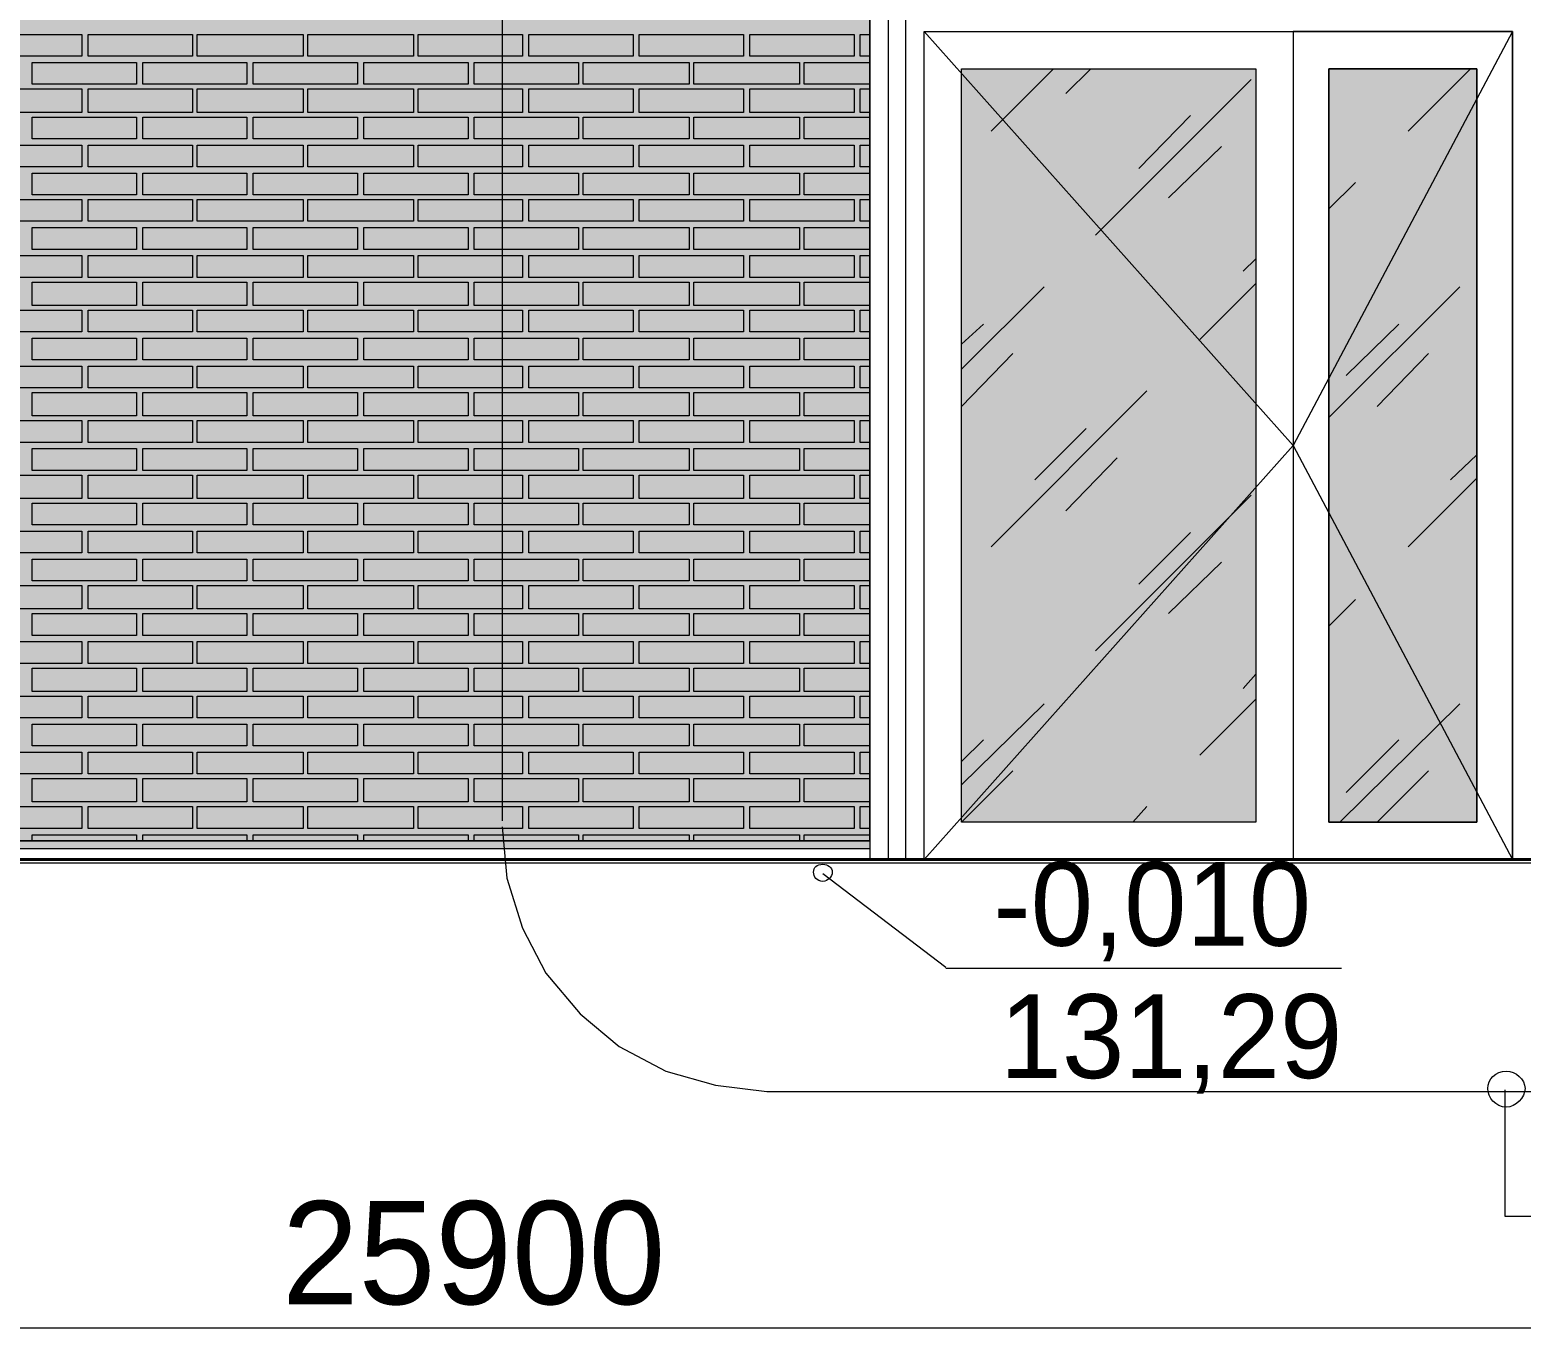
# Model space of a CAD drawing. Header units: millimetres. Extents: x -28928 to 100580, y -22867 to 36490.
# Drawn here: x 67942 to 71995, y -6037 to -2509 of the extents above; entities that cross this region are included whole.
import ezdxf

# ---------------------------------------------------------------- set-up
doc = ezdxf.new("R2010")
doc.units = ezdxf.units.MM
doc.layers.add('PDF _Геометрия', color=7, linetype='Continuous', true_color=0x8f8e8d)
doc.layers.add('PDF _Сплошная заливка', color=7, linetype='Continuous', true_color=0xffffff)
doc.layers.add('PDF _Текст', color=7, linetype='Continuous')

msp = doc.modelspace()

# ---------------------------------------------------------------- hatches: boundary and pattern name
at = {"layer": 'PDF _Сплошная заливка', "true_color": 0xdcd6cf, "transparency": 33554559}
msp.add_hatch(color=254, dxfattribs=at).paths.add_polyline_path([(60798.4, -2005.5), (60798.4, -4713.2), (70224.5, -4713.2), (70224.5, -1464), (74070.3, -1464), (74070.3, -4713.2), (82294.9, -4713.2), (82294.9, 9028.4), (55763.7, 9028.4), (55763.7, -4713.2), (56851.1, -4713.2), (56851.1, -1464), (58251.4, -1464), (58251.4, -4713.2), (59499.5, -4713.2), (59499.5, -2005.5)])

# ---------------------------------------------------------------- linework, layer by layer
at = {"layer": 'PDF _Геометрия', "color": 7, "lineweight": 9}
for points in [[(45263, -4679.3), (45263, -4713.2), (29486.4, -4713.2), (45263, -4713.2), (45263, -1464), (47137.2, -1464), (47137.2, -4713.2), (55763.7, -4713.2), (56851.1, -4713.2), (56851.1, -1464), (58251.4, -1464), (58251.4, -4713.2), (59499.5, -4713.2), (59499.5, -2005.5), (60798.4, -2005.5), (60798.4, -4713.2), (70224.5, -4713.2), (70224.5, -1464), (74070.3, -1464), (74070.3, -4713.2), (82294.9, -4713.2), (82316.1, -4713.2), (82316.1, 9028.4)], [(69226.1, -1256.6), (69226.1, -4658.2)], [(70275.3, -4764), (70275.3, -2441.3), (70275.3, -1540.1), (70275.3, -1464), (70224.5, -1464), (70224.5, -1540.1), (70224.5, -2441.3), (70224.5, -4764), (70275.3, -4764), (70275.3, -2441.3), (70275.3, -1565.5), (70321.8, -1565.5), (70321.8, -2441.3), (70321.8, -4764)], [(70372.6, -2513.2), (71375.3, -3638.6)], [(70372.6, -4764), (70372.6, -2513.2), (71971.8, -2513.2), (71971.8, -4764)], [(71971.8, -2513.2), (71375.3, -3638.6)], [(70554.5, -2784), (70723.7, -2614.7)], [(70757.6, -2682.4), (70825.3, -2614.7)], [(71688.4, -2784), (71857.6, -2614.7)], [(70838, -3067.4), (71261.1, -2644.3)], [(70956.4, -2885.5), (71096.1, -2741.6)], [(71036.8, -2965.9), (71180.7, -2826.3)], [(71472.6, -2995.5), (71544.5, -2923.6)], [(71239.9, -3164.7), (71273.7, -3130.9)], [(71121.4, -3350.9), (71273.7, -3198.6)], [(70474.1, -3431.3), (70698.4, -3207)], [(71472.6, -3562.4), (71828, -3207)], [(70474.1, -3363.6), (70533.4, -3308.6)], [(71519.1, -3448.2), (71663, -3308.6)], [(70474.1, -3532.8), (70613.7, -3389)], [(71603.7, -3532.8), (71743.4, -3389)], [(70554.5, -3913.6), (70977.6, -3490.5)], [(70673, -3731.6), (70812.6, -3592)], [(71375.3, -3638.6), (70372.6, -4764)], [(71375.3, -3638.6), (71971.8, -4764)], [(70757.6, -3816.3), (70897.2, -3672.4)], [(71802.6, -3731.6), (71874.5, -3664)], [(71688.4, -3913.6), (71874.5, -3727.4)], [(70838, -4197), (71261.1, -3774)], [(70956.4, -4015.1), (71096.1, -3875.5)], [(71036.8, -4095.5), (71180.7, -3955.9)], [(71472.6, -4129.3), (71544.5, -4057.4)], [(71239.9, -4298.6), (71273.7, -4260.5)], [(71121.4, -4480.5), (71273.7, -4328.2)], [(70474.1, -4560.9), (70698.4, -4340.9)], [(71502.2, -4662.4), (71828, -4340.9)], [(70474.1, -4497.4), (70533.4, -4438.2)], [(71519.1, -4582), (71663, -4438.2)], [(70474.1, -4662.4), (70613.7, -4522.8)], [(71603.7, -4662.4), (71743.4, -4522.8)], [(70939.5, -4662.4), (70977.6, -4620.1)], [(69226.1, -4675.1), (69238.7, -4814.7), (69281.1, -4950.1), (69344.5, -5072.8), (69437.6, -5182.8), (69543.4, -5271.6), (69670.3, -5339.3), (69805.7, -5377.4), (69945.3, -5394.3), (75140.7, -5394.3)], [(-23144.3, -4772.4), (84689.5, -4772.4)], [(70097.6, -4802), (70431.8, -5055.9)], [(71506.4, -5060.1), (70431.8, -5060.1)], [(71950.7, -5390.1), (71950.7, -5732.8), (72809.5, -5732.8)], [(82087.6, -6037.4), (56081.1, -6037.4), (29799.5, -6037.4), (29351.1, -6037.4), (5066.4, -6037.4), (4816.8, -6037.4), (-21587.4, -6037.4)]]:
    msp.add_lwpolyline(points, dxfattribs=at)
at = {"layer": 'PDF _Геометрия', "lineweight": 9}
for points in [[(68083.7, -2521.6), (68083.7, -2580.9), (67800.3, -2580.9), (67800.3, -2521.6)], [(68384.1, -2521.6), (68384.1, -2580.9), (68100.7, -2580.9), (68100.7, -2521.6)], [(68684.5, -2521.6), (68684.5, -2580.9), (68396.8, -2580.9), (68396.8, -2521.6)], [(68984.9, -2521.6), (68984.9, -2580.9), (68697.2, -2580.9), (68697.2, -2521.6)], [(69281.1, -2521.6), (69281.1, -2580.9), (68997.6, -2580.9), (68997.6, -2521.6)], [(69581.4, -2521.6), (69581.4, -2580.9), (69298, -2580.9), (69298, -2521.6)], [(69881.8, -2521.6), (69881.8, -2580.9), (69598.4, -2580.9), (69598.4, -2521.6)], [(70182.2, -2521.6), (70182.2, -2580.9), (69898.7, -2580.9), (69898.7, -2521.6)], [(68231.8, -2657), (68092.2, -2657), (67948.4, -2657), (67948.4, -2597.8), (68092.2, -2597.8), (68231.8, -2597.8)], [(68532.2, -2657), (68392.6, -2657), (68248.7, -2657), (68248.7, -2597.8), (68392.6, -2597.8), (68532.2, -2597.8)], [(68832.6, -2657), (68693, -2657), (68549.1, -2657), (68549.1, -2597.8), (68693, -2597.8), (68832.6, -2597.8)], [(69133, -2657), (68989.1, -2657), (68849.5, -2657), (68849.5, -2597.8), (68989.1, -2597.8), (69133, -2597.8)], [(69433.4, -2657), (69289.5, -2657), (69149.9, -2657), (69149.9, -2597.8), (69289.5, -2597.8), (69433.4, -2597.8)], [(69733.7, -2657), (69589.9, -2657), (69446.1, -2657), (69446.1, -2597.8), (69589.9, -2597.8), (69733.7, -2597.8)], [(70034.1, -2657), (69890.3, -2657), (69746.4, -2657), (69746.4, -2597.8), (69890.3, -2597.8), (70034.1, -2597.8)], [(68083.7, -2669.7), (68083.7, -2733.2), (67800.3, -2733.2), (67800.3, -2669.7)], [(68384.1, -2669.7), (68384.1, -2733.2), (68100.7, -2733.2), (68100.7, -2669.7)], [(68684.5, -2669.7), (68684.5, -2733.2), (68396.8, -2733.2), (68396.8, -2669.7)], [(68984.9, -2669.7), (68984.9, -2733.2), (68697.2, -2733.2), (68697.2, -2669.7)], [(69281.1, -2669.7), (69281.1, -2733.2), (68997.6, -2733.2), (68997.6, -2669.7)], [(69581.4, -2669.7), (69581.4, -2733.2), (69298, -2733.2), (69298, -2669.7)], [(69881.8, -2669.7), (69881.8, -2733.2), (69598.4, -2733.2), (69598.4, -2669.7)], [(70182.2, -2669.7), (70182.2, -2733.2), (69898.7, -2733.2), (69898.7, -2669.7)], [(68231.8, -2805.1), (68092.2, -2805.1), (67948.4, -2805.1), (67948.4, -2745.9), (68092.2, -2745.9), (68231.8, -2745.9)], [(68532.2, -2805.1), (68392.6, -2805.1), (68248.7, -2805.1), (68248.7, -2745.9), (68392.6, -2745.9), (68532.2, -2745.9)], [(68832.6, -2805.1), (68693, -2805.1), (68549.1, -2805.1), (68549.1, -2745.9), (68693, -2745.9), (68832.6, -2745.9)], [(69133, -2805.1), (68989.1, -2805.1), (68849.5, -2805.1), (68849.5, -2745.9), (68989.1, -2745.9), (69133, -2745.9)], [(69433.4, -2805.1), (69289.5, -2805.1), (69149.9, -2805.1), (69149.9, -2745.9), (69289.5, -2745.9), (69433.4, -2745.9)], [(69733.7, -2805.1), (69589.9, -2805.1), (69446.1, -2805.1), (69446.1, -2745.9), (69589.9, -2745.9), (69733.7, -2745.9)], [(70034.1, -2805.1), (69890.3, -2805.1), (69746.4, -2805.1), (69746.4, -2745.9), (69890.3, -2745.9), (70034.1, -2745.9)], [(68083.7, -2822), (68083.7, -2881.3), (67800.3, -2881.3), (67800.3, -2822)], [(68384.1, -2822), (68384.1, -2881.3), (68100.7, -2881.3), (68100.7, -2822)], [(68684.5, -2822), (68684.5, -2881.3), (68396.8, -2881.3), (68396.8, -2822)], [(68984.9, -2822), (68984.9, -2881.3), (68697.2, -2881.3), (68697.2, -2822)], [(69281.1, -2822), (69281.1, -2881.3), (68997.6, -2881.3), (68997.6, -2822)], [(69581.4, -2822), (69581.4, -2881.3), (69298, -2881.3), (69298, -2822)], [(69881.8, -2822), (69881.8, -2881.3), (69598.4, -2881.3), (69598.4, -2822)], [(70182.2, -2822), (70182.2, -2881.3), (69898.7, -2881.3), (69898.7, -2822)], [(68231.8, -2957.4), (68092.2, -2957.4), (67948.4, -2957.4), (67948.4, -2898.2), (68092.2, -2898.2), (68231.8, -2898.2)], [(68532.2, -2957.4), (68392.6, -2957.4), (68248.7, -2957.4), (68248.7, -2898.2), (68392.6, -2898.2), (68532.2, -2898.2)], [(68832.6, -2957.4), (68693, -2957.4), (68549.1, -2957.4), (68549.1, -2898.2), (68693, -2898.2), (68832.6, -2898.2)], [(69133, -2957.4), (68989.1, -2957.4), (68849.5, -2957.4), (68849.5, -2898.2), (68989.1, -2898.2), (69133, -2898.2)], [(69433.4, -2957.4), (69289.5, -2957.4), (69149.9, -2957.4), (69149.9, -2898.2), (69289.5, -2898.2), (69433.4, -2898.2)], [(69733.7, -2957.4), (69589.9, -2957.4), (69446.1, -2957.4), (69446.1, -2898.2), (69589.9, -2898.2), (69733.7, -2898.2)], [(70034.1, -2957.4), (69890.3, -2957.4), (69746.4, -2957.4), (69746.4, -2898.2), (69890.3, -2898.2), (70034.1, -2898.2)], [(68083.7, -2970.1), (68083.7, -3029.3), (67800.3, -3029.3), (67800.3, -2970.1)], [(68384.1, -2970.1), (68384.1, -3029.3), (68100.7, -3029.3), (68100.7, -2970.1)], [(68684.5, -2970.1), (68684.5, -3029.3), (68396.8, -3029.3), (68396.8, -2970.1)], [(68984.9, -2970.1), (68984.9, -3029.3), (68697.2, -3029.3), (68697.2, -2970.1)], [(69281.1, -2970.1), (69281.1, -3029.3), (68997.6, -3029.3), (68997.6, -2970.1)], [(69581.4, -2970.1), (69581.4, -3029.3), (69298, -3029.3), (69298, -2970.1)], [(69881.8, -2970.1), (69881.8, -3029.3), (69598.4, -3029.3), (69598.4, -2970.1)], [(70182.2, -2970.1), (70182.2, -3029.3), (69898.7, -3029.3), (69898.7, -2970.1)], [(68231.8, -3105.5), (68092.2, -3105.5), (67948.4, -3105.5), (67948.4, -3046.3), (68092.2, -3046.3), (68231.8, -3046.3)], [(68532.2, -3105.5), (68392.6, -3105.5), (68248.7, -3105.5), (68248.7, -3046.3), (68392.6, -3046.3), (68532.2, -3046.3)], [(68832.6, -3105.5), (68693, -3105.5), (68549.1, -3105.5), (68549.1, -3046.3), (68693, -3046.3), (68832.6, -3046.3)], [(69133, -3105.5), (68989.1, -3105.5), (68849.5, -3105.5), (68849.5, -3046.3), (68989.1, -3046.3), (69133, -3046.3)], [(69433.4, -3105.5), (69289.5, -3105.5), (69149.9, -3105.5), (69149.9, -3046.3), (69289.5, -3046.3), (69433.4, -3046.3)], [(69733.7, -3105.5), (69589.9, -3105.5), (69446.1, -3105.5), (69446.1, -3046.3), (69589.9, -3046.3), (69733.7, -3046.3)], [(70034.1, -3105.5), (69890.3, -3105.5), (69746.4, -3105.5), (69746.4, -3046.3), (69890.3, -3046.3), (70034.1, -3046.3)], [(68083.7, -3122.4), (68083.7, -3181.6), (67800.3, -3181.6), (67800.3, -3122.4)], [(68384.1, -3122.4), (68384.1, -3181.6), (68100.7, -3181.6), (68100.7, -3122.4)], [(68684.5, -3122.4), (68684.5, -3181.6), (68396.8, -3181.6), (68396.8, -3122.4)], [(68984.9, -3122.4), (68984.9, -3181.6), (68697.2, -3181.6), (68697.2, -3122.4)], [(69281.1, -3122.4), (69281.1, -3181.6), (68997.6, -3181.6), (68997.6, -3122.4)], [(69581.4, -3122.4), (69581.4, -3181.6), (69298, -3181.6), (69298, -3122.4)], [(69881.8, -3122.4), (69881.8, -3181.6), (69598.4, -3181.6), (69598.4, -3122.4)], [(70182.2, -3122.4), (70182.2, -3181.6), (69898.7, -3181.6), (69898.7, -3122.4)], [(68231.8, -3257.8), (68092.2, -3257.8), (67948.4, -3257.8), (67948.4, -3194.3), (68092.2, -3194.3), (68231.8, -3194.3)], [(68532.2, -3257.8), (68392.6, -3257.8), (68248.7, -3257.8), (68248.7, -3194.3), (68392.6, -3194.3), (68532.2, -3194.3)], [(68832.6, -3257.8), (68693, -3257.8), (68549.1, -3257.8), (68549.1, -3194.3), (68693, -3194.3), (68832.6, -3194.3)], [(69133, -3257.8), (68989.1, -3257.8), (68849.5, -3257.8), (68849.5, -3194.3), (68989.1, -3194.3), (69133, -3194.3)], [(69433.4, -3257.8), (69289.5, -3257.8), (69149.9, -3257.8), (69149.9, -3194.3), (69289.5, -3194.3), (69433.4, -3194.3)], [(69733.7, -3257.8), (69589.9, -3257.8), (69446.1, -3257.8), (69446.1, -3194.3), (69589.9, -3194.3), (69733.7, -3194.3)], [(70034.1, -3257.8), (69890.3, -3257.8), (69746.4, -3257.8), (69746.4, -3194.3), (69890.3, -3194.3), (70034.1, -3194.3)], [(68083.7, -3270.5), (68083.7, -3329.7), (67800.3, -3329.7), (67800.3, -3270.5)], [(68384.1, -3270.5), (68384.1, -3329.7), (68100.7, -3329.7), (68100.7, -3270.5)], [(68684.5, -3270.5), (68684.5, -3329.7), (68396.8, -3329.7), (68396.8, -3270.5)], [(68984.9, -3270.5), (68984.9, -3329.7), (68697.2, -3329.7), (68697.2, -3270.5)], [(69281.1, -3270.5), (69281.1, -3329.7), (68997.6, -3329.7), (68997.6, -3270.5)], [(69581.4, -3270.5), (69581.4, -3329.7), (69298, -3329.7), (69298, -3270.5)], [(69881.8, -3270.5), (69881.8, -3329.7), (69598.4, -3329.7), (69598.4, -3270.5)], [(70182.2, -3270.5), (70182.2, -3329.7), (69898.7, -3329.7), (69898.7, -3270.5)], [(68231.8, -3405.9), (68092.2, -3405.9), (67948.4, -3405.9), (67948.4, -3346.6), (68092.2, -3346.6), (68231.8, -3346.6)], [(68532.2, -3405.9), (68392.6, -3405.9), (68248.7, -3405.9), (68248.7, -3346.6), (68392.6, -3346.6), (68532.2, -3346.6)], [(68832.6, -3405.9), (68693, -3405.9), (68549.1, -3405.9), (68549.1, -3346.6), (68693, -3346.6), (68832.6, -3346.6)], [(69133, -3405.9), (68989.1, -3405.9), (68849.5, -3405.9), (68849.5, -3346.6), (68989.1, -3346.6), (69133, -3346.6)], [(69433.4, -3405.9), (69289.5, -3405.9), (69149.9, -3405.9), (69149.9, -3346.6), (69289.5, -3346.6), (69433.4, -3346.6)], [(69733.7, -3405.9), (69589.9, -3405.9), (69446.1, -3405.9), (69446.1, -3346.6), (69589.9, -3346.6), (69733.7, -3346.6)], [(70034.1, -3405.9), (69890.3, -3405.9), (69746.4, -3405.9), (69746.4, -3346.6), (69890.3, -3346.6), (70034.1, -3346.6)], [(68083.7, -3422.8), (68083.7, -3482), (67800.3, -3482), (67800.3, -3422.8)], [(68384.1, -3422.8), (68384.1, -3482), (68100.7, -3482), (68100.7, -3422.8)], [(68684.5, -3422.8), (68684.5, -3482), (68396.8, -3482), (68396.8, -3422.8)], [(68984.9, -3422.8), (68984.9, -3482), (68697.2, -3482), (68697.2, -3422.8)], [(69281.1, -3422.8), (69281.1, -3482), (68997.6, -3482), (68997.6, -3422.8)], [(69581.4, -3422.8), (69581.4, -3482), (69298, -3482), (69298, -3422.8)], [(69881.8, -3422.8), (69881.8, -3482), (69598.4, -3482), (69598.4, -3422.8)], [(70182.2, -3422.8), (70182.2, -3482), (69898.7, -3482), (69898.7, -3422.8)], [(68231.8, -3558.2), (68092.2, -3558.2), (67948.4, -3558.2), (67948.4, -3494.7), (68092.2, -3494.7), (68231.8, -3494.7)], [(68532.2, -3558.2), (68392.6, -3558.2), (68248.7, -3558.2), (68248.7, -3494.7), (68392.6, -3494.7), (68532.2, -3494.7)], [(68832.6, -3558.2), (68693, -3558.2), (68549.1, -3558.2), (68549.1, -3494.7), (68693, -3494.7), (68832.6, -3494.7)], [(69133, -3558.2), (68989.1, -3558.2), (68849.5, -3558.2), (68849.5, -3494.7), (68989.1, -3494.7), (69133, -3494.7)], [(69433.4, -3558.2), (69289.5, -3558.2), (69149.9, -3558.2), (69149.9, -3494.7), (69289.5, -3494.7), (69433.4, -3494.7)], [(69733.7, -3558.2), (69589.9, -3558.2), (69446.1, -3558.2), (69446.1, -3494.7), (69589.9, -3494.7), (69733.7, -3494.7)], [(70034.1, -3558.2), (69890.3, -3558.2), (69746.4, -3558.2), (69746.4, -3494.7), (69890.3, -3494.7), (70034.1, -3494.7)], [(68083.7, -3570.9), (68083.7, -3630.1), (67800.3, -3630.1), (67800.3, -3570.9)], [(68384.1, -3570.9), (68384.1, -3630.1), (68100.7, -3630.1), (68100.7, -3570.9)], [(68684.5, -3570.9), (68684.5, -3630.1), (68396.8, -3630.1), (68396.8, -3570.9)], [(68984.9, -3570.9), (68984.9, -3630.1), (68697.2, -3630.1), (68697.2, -3570.9)], [(69281.1, -3570.9), (69281.1, -3630.1), (68997.6, -3630.1), (68997.6, -3570.9)], [(69581.4, -3570.9), (69581.4, -3630.1), (69298, -3630.1), (69298, -3570.9)], [(69881.8, -3570.9), (69881.8, -3630.1), (69598.4, -3630.1), (69598.4, -3570.9)], [(70182.2, -3570.9), (70182.2, -3630.1), (69898.7, -3630.1), (69898.7, -3570.9)], [(68231.8, -3706.3), (68092.2, -3706.3), (67948.4, -3706.3), (67948.4, -3647), (68092.2, -3647), (68231.8, -3647)], [(68532.2, -3706.3), (68392.6, -3706.3), (68248.7, -3706.3), (68248.7, -3647), (68392.6, -3647), (68532.2, -3647)], [(68832.6, -3706.3), (68693, -3706.3), (68549.1, -3706.3), (68549.1, -3647), (68693, -3647), (68832.6, -3647)], [(69133, -3706.3), (68989.1, -3706.3), (68849.5, -3706.3), (68849.5, -3647), (68989.1, -3647), (69133, -3647)], [(69433.4, -3706.3), (69289.5, -3706.3), (69149.9, -3706.3), (69149.9, -3647), (69289.5, -3647), (69433.4, -3647)], [(69733.7, -3706.3), (69589.9, -3706.3), (69446.1, -3706.3), (69446.1, -3647), (69589.9, -3647), (69733.7, -3647)], [(70034.1, -3706.3), (69890.3, -3706.3), (69746.4, -3706.3), (69746.4, -3647), (69890.3, -3647), (70034.1, -3647)], [(68083.7, -3719), (68083.7, -3782.4), (67800.3, -3782.4), (67800.3, -3719)], [(68384.1, -3719), (68384.1, -3782.4), (68100.7, -3782.4), (68100.7, -3719)], [(68684.5, -3719), (68684.5, -3782.4), (68396.8, -3782.4), (68396.8, -3719)], [(68984.9, -3719), (68984.9, -3782.4), (68697.2, -3782.4), (68697.2, -3719)], [(69281.1, -3719), (69281.1, -3782.4), (68997.6, -3782.4), (68997.6, -3719)], [(69581.4, -3719), (69581.4, -3782.4), (69298, -3782.4), (69298, -3719)], [(69881.8, -3719), (69881.8, -3782.4), (69598.4, -3782.4), (69598.4, -3719)], [(70182.2, -3719), (70182.2, -3782.4), (69898.7, -3782.4), (69898.7, -3719)], [(68231.8, -3854.3), (68092.2, -3854.3), (67948.4, -3854.3), (67948.4, -3795.1), (68092.2, -3795.1), (68231.8, -3795.1)], [(68532.2, -3854.3), (68392.6, -3854.3), (68248.7, -3854.3), (68248.7, -3795.1), (68392.6, -3795.1), (68532.2, -3795.1)], [(68832.6, -3854.3), (68693, -3854.3), (68549.1, -3854.3), (68549.1, -3795.1), (68693, -3795.1), (68832.6, -3795.1)], [(69133, -3854.3), (68989.1, -3854.3), (68849.5, -3854.3), (68849.5, -3795.1), (68989.1, -3795.1), (69133, -3795.1)], [(69433.4, -3854.3), (69289.5, -3854.3), (69149.9, -3854.3), (69149.9, -3795.1), (69289.5, -3795.1), (69433.4, -3795.1)], [(69733.7, -3854.3), (69589.9, -3854.3), (69446.1, -3854.3), (69446.1, -3795.1), (69589.9, -3795.1), (69733.7, -3795.1)], [(70034.1, -3854.3), (69890.3, -3854.3), (69746.4, -3854.3), (69746.4, -3795.1), (69890.3, -3795.1), (70034.1, -3795.1)], [(68083.7, -3871.3), (68083.7, -3930.5), (67800.3, -3930.5), (67800.3, -3871.3)], [(68384.1, -3871.3), (68384.1, -3930.5), (68100.7, -3930.5), (68100.7, -3871.3)], [(68684.5, -3871.3), (68684.5, -3930.5), (68396.8, -3930.5), (68396.8, -3871.3)], [(68984.9, -3871.3), (68984.9, -3930.5), (68697.2, -3930.5), (68697.2, -3871.3)], [(69281.1, -3871.3), (69281.1, -3930.5), (68997.6, -3930.5), (68997.6, -3871.3)], [(69581.4, -3871.3), (69581.4, -3930.5), (69298, -3930.5), (69298, -3871.3)], [(69881.8, -3871.3), (69881.8, -3930.5), (69598.4, -3930.5), (69598.4, -3871.3)], [(70182.2, -3871.3), (70182.2, -3930.5), (69898.7, -3930.5), (69898.7, -3871.3)], [(68231.8, -4006.6), (68092.2, -4006.6), (67948.4, -4006.6), (67948.4, -3947.4), (68092.2, -3947.4), (68231.8, -3947.4)], [(68532.2, -4006.6), (68392.6, -4006.6), (68248.7, -4006.6), (68248.7, -3947.4), (68392.6, -3947.4), (68532.2, -3947.4)], [(68832.6, -4006.6), (68693, -4006.6), (68549.1, -4006.6), (68549.1, -3947.4), (68693, -3947.4), (68832.6, -3947.4)], [(69133, -4006.6), (68989.1, -4006.6), (68849.5, -4006.6), (68849.5, -3947.4), (68989.1, -3947.4), (69133, -3947.4)], [(69433.4, -4006.6), (69289.5, -4006.6), (69149.9, -4006.6), (69149.9, -3947.4), (69289.5, -3947.4), (69433.4, -3947.4)], [(69733.7, -4006.6), (69589.9, -4006.6), (69446.1, -4006.6), (69446.1, -3947.4), (69589.9, -3947.4), (69733.7, -3947.4)], [(70034.1, -4006.6), (69890.3, -4006.6), (69746.4, -4006.6), (69746.4, -3947.4), (69890.3, -3947.4), (70034.1, -3947.4)], [(68083.7, -4019.3), (68083.7, -4082.8), (67800.3, -4082.8), (67800.3, -4019.3)], [(68384.1, -4019.3), (68384.1, -4082.8), (68100.7, -4082.8), (68100.7, -4019.3)], [(68684.5, -4019.3), (68684.5, -4082.8), (68396.8, -4082.8), (68396.8, -4019.3)], [(68984.9, -4019.3), (68984.9, -4082.8), (68697.2, -4082.8), (68697.2, -4019.3)], [(69281.1, -4019.3), (69281.1, -4082.8), (68997.6, -4082.8), (68997.6, -4019.3)], [(69581.4, -4019.3), (69581.4, -4082.8), (69298, -4082.8), (69298, -4019.3)], [(69881.8, -4019.3), (69881.8, -4082.8), (69598.4, -4082.8), (69598.4, -4019.3)], [(70182.2, -4019.3), (70182.2, -4082.8), (69898.7, -4082.8), (69898.7, -4019.3)], [(68231.8, -4154.7), (68092.2, -4154.7), (67948.4, -4154.7), (67948.4, -4095.5), (68092.2, -4095.5), (68231.8, -4095.5)], [(68532.2, -4154.7), (68392.6, -4154.7), (68248.7, -4154.7), (68248.7, -4095.5), (68392.6, -4095.5), (68532.2, -4095.5)], [(68832.6, -4154.7), (68693, -4154.7), (68549.1, -4154.7), (68549.1, -4095.5), (68693, -4095.5), (68832.6, -4095.5)], [(69133, -4154.7), (68989.1, -4154.7), (68849.5, -4154.7), (68849.5, -4095.5), (68989.1, -4095.5), (69133, -4095.5)], [(69433.4, -4154.7), (69289.5, -4154.7), (69149.9, -4154.7), (69149.9, -4095.5), (69289.5, -4095.5), (69433.4, -4095.5)], [(69733.7, -4154.7), (69589.9, -4154.7), (69446.1, -4154.7), (69446.1, -4095.5), (69589.9, -4095.5), (69733.7, -4095.5)], [(70034.1, -4154.7), (69890.3, -4154.7), (69746.4, -4154.7), (69746.4, -4095.5), (69890.3, -4095.5), (70034.1, -4095.5)], [(68083.7, -4171.6), (68083.7, -4230.9), (67800.3, -4230.9), (67800.3, -4171.6)], [(68384.1, -4171.6), (68384.1, -4230.9), (68100.7, -4230.9), (68100.7, -4171.6)], [(68684.5, -4171.6), (68684.5, -4230.9), (68396.8, -4230.9), (68396.8, -4171.6)], [(68984.9, -4171.6), (68984.9, -4230.9), (68697.2, -4230.9), (68697.2, -4171.6)], [(69281.1, -4171.6), (69281.1, -4230.9), (68997.6, -4230.9), (68997.6, -4171.6)], [(69581.4, -4171.6), (69581.4, -4230.9), (69298, -4230.9), (69298, -4171.6)], [(69881.8, -4171.6), (69881.8, -4230.9), (69598.4, -4230.9), (69598.4, -4171.6)], [(70182.2, -4171.6), (70182.2, -4230.9), (69898.7, -4230.9), (69898.7, -4171.6)], [(68231.8, -4307), (68092.2, -4307), (67948.4, -4307), (67948.4, -4243.6), (68092.2, -4243.6), (68231.8, -4243.6)], [(68532.2, -4307), (68392.6, -4307), (68248.7, -4307), (68248.7, -4243.6), (68392.6, -4243.6), (68532.2, -4243.6)], [(68832.6, -4307), (68693, -4307), (68549.1, -4307), (68549.1, -4243.6), (68693, -4243.6), (68832.6, -4243.6)], [(69133, -4307), (68989.1, -4307), (68849.5, -4307), (68849.5, -4243.6), (68989.1, -4243.6), (69133, -4243.6)], [(69433.4, -4307), (69289.5, -4307), (69149.9, -4307), (69149.9, -4243.6), (69289.5, -4243.6), (69433.4, -4243.6)], [(69733.7, -4307), (69589.9, -4307), (69446.1, -4307), (69446.1, -4243.6), (69589.9, -4243.6), (69733.7, -4243.6)], [(70034.1, -4307), (69890.3, -4307), (69746.4, -4307), (69746.4, -4243.6), (69890.3, -4243.6), (70034.1, -4243.6)], [(68083.7, -4319.7), (68083.7, -4379), (67800.3, -4379), (67800.3, -4319.7)], [(68384.1, -4319.7), (68384.1, -4379), (68100.7, -4379), (68100.7, -4319.7)], [(68684.5, -4319.7), (68684.5, -4379), (68396.8, -4379), (68396.8, -4319.7)], [(68984.9, -4319.7), (68984.9, -4379), (68697.2, -4379), (68697.2, -4319.7)], [(69281.1, -4319.7), (69281.1, -4379), (68997.6, -4379), (68997.6, -4319.7)], [(69581.4, -4319.7), (69581.4, -4379), (69298, -4379), (69298, -4319.7)], [(69881.8, -4319.7), (69881.8, -4379), (69598.4, -4379), (69598.4, -4319.7)], [(70182.2, -4319.7), (70182.2, -4379), (69898.7, -4379), (69898.7, -4319.7)], [(68231.8, -4455.1), (68092.2, -4455.1), (67948.4, -4455.1), (67948.4, -4395.9), (68092.2, -4395.9), (68231.8, -4395.9)], [(68532.2, -4455.1), (68392.6, -4455.1), (68248.7, -4455.1), (68248.7, -4395.9), (68392.6, -4395.9), (68532.2, -4395.9)], [(68832.6, -4455.1), (68693, -4455.1), (68549.1, -4455.1), (68549.1, -4395.9), (68693, -4395.9), (68832.6, -4395.9)], [(69133, -4455.1), (68989.1, -4455.1), (68849.5, -4455.1), (68849.5, -4395.9), (68989.1, -4395.9), (69133, -4395.9)], [(69433.4, -4455.1), (69289.5, -4455.1), (69149.9, -4455.1), (69149.9, -4395.9), (69289.5, -4395.9), (69433.4, -4395.9)], [(69733.7, -4455.1), (69589.9, -4455.1), (69446.1, -4455.1), (69446.1, -4395.9), (69589.9, -4395.9), (69733.7, -4395.9)], [(70034.1, -4455.1), (69890.3, -4455.1), (69746.4, -4455.1), (69746.4, -4395.9), (69890.3, -4395.9), (70034.1, -4395.9)], [(68083.7, -4472), (68083.7, -4531.3), (67800.3, -4531.3), (67800.3, -4472)], [(68384.1, -4472), (68384.1, -4531.3), (68100.7, -4531.3), (68100.7, -4472)], [(68684.5, -4472), (68684.5, -4531.3), (68396.8, -4531.3), (68396.8, -4472)], [(68984.9, -4472), (68984.9, -4531.3), (68697.2, -4531.3), (68697.2, -4472)], [(69281.1, -4472), (69281.1, -4531.3), (68997.6, -4531.3), (68997.6, -4472)], [(69581.4, -4472), (69581.4, -4531.3), (69298, -4531.3), (69298, -4472)], [(69881.8, -4472), (69881.8, -4531.3), (69598.4, -4531.3), (69598.4, -4472)], [(70182.2, -4472), (70182.2, -4531.3), (69898.7, -4531.3), (69898.7, -4472)], [(68231.8, -4607.4), (68092.2, -4607.4), (67948.4, -4607.4), (67948.4, -4544), (68092.2, -4544), (68231.8, -4544)], [(68532.2, -4607.4), (68392.6, -4607.4), (68248.7, -4607.4), (68248.7, -4544), (68392.6, -4544), (68532.2, -4544)], [(68832.6, -4607.4), (68693, -4607.4), (68549.1, -4607.4), (68549.1, -4544), (68693, -4544), (68832.6, -4544)], [(69133, -4607.4), (68989.1, -4607.4), (68849.5, -4607.4), (68849.5, -4544), (68989.1, -4544), (69133, -4544)], [(69433.4, -4607.4), (69289.5, -4607.4), (69149.9, -4607.4), (69149.9, -4544), (69289.5, -4544), (69433.4, -4544)], [(69733.7, -4607.4), (69589.9, -4607.4), (69446.1, -4607.4), (69446.1, -4544), (69589.9, -4544), (69733.7, -4544)], [(70034.1, -4607.4), (69890.3, -4607.4), (69746.4, -4607.4), (69746.4, -4544), (69890.3, -4544), (70034.1, -4544)], [(68083.7, -4620.1), (68083.7, -4679.3), (67800.3, -4679.3), (67800.3, -4620.1)], [(68384.1, -4620.1), (68384.1, -4679.3), (68100.7, -4679.3), (68100.7, -4620.1)], [(68684.5, -4620.1), (68684.5, -4679.3), (68396.8, -4679.3), (68396.8, -4620.1)], [(68984.9, -4620.1), (68984.9, -4679.3), (68697.2, -4679.3), (68697.2, -4620.1)], [(69281.1, -4620.1), (69281.1, -4679.3), (68997.6, -4679.3), (68997.6, -4620.1)], [(69581.4, -4620.1), (69581.4, -4679.3), (69298, -4679.3), (69298, -4620.1)], [(69881.8, -4620.1), (69881.8, -4679.3), (69598.4, -4679.3), (69598.4, -4620.1)], [(70182.2, -4620.1), (70182.2, -4679.3), (69898.7, -4679.3), (69898.7, -4620.1)]]:
    msp.add_lwpolyline(points, close=True, dxfattribs=at)
for points in [[(70224.5, -2580.9), (70199.1, -2580.9), (70199.1, -2521.6), (70224.5, -2521.6)], [(70224.5, -2657), (70190.7, -2657), (70046.8, -2657), (70046.8, -2597.8), (70190.7, -2597.8), (70224.5, -2597.8)], [(70224.5, -2733.2), (70199.1, -2733.2), (70199.1, -2669.7), (70224.5, -2669.7)], [(70224.5, -2805.1), (70190.7, -2805.1), (70046.8, -2805.1), (70046.8, -2745.9), (70190.7, -2745.9), (70224.5, -2745.9)], [(70224.5, -2881.3), (70199.1, -2881.3), (70199.1, -2822), (70224.5, -2822)], [(70224.5, -2957.4), (70190.7, -2957.4), (70046.8, -2957.4), (70046.8, -2898.2), (70190.7, -2898.2), (70224.5, -2898.2)], [(70224.5, -3029.3), (70199.1, -3029.3), (70199.1, -2970.1), (70224.5, -2970.1)], [(70224.5, -3105.5), (70190.7, -3105.5), (70046.8, -3105.5), (70046.8, -3046.3), (70190.7, -3046.3), (70224.5, -3046.3)], [(70224.5, -3181.6), (70199.1, -3181.6), (70199.1, -3122.4), (70224.5, -3122.4)], [(70224.5, -3257.8), (70190.7, -3257.8), (70046.8, -3257.8), (70046.8, -3194.3), (70190.7, -3194.3), (70224.5, -3194.3)], [(70224.5, -3329.7), (70199.1, -3329.7), (70199.1, -3270.5), (70224.5, -3270.5)], [(70224.5, -3405.9), (70190.7, -3405.9), (70046.8, -3405.9), (70046.8, -3346.6), (70190.7, -3346.6), (70224.5, -3346.6)], [(70224.5, -3482), (70199.1, -3482), (70199.1, -3422.8), (70224.5, -3422.8)], [(70224.5, -3558.2), (70190.7, -3558.2), (70046.8, -3558.2), (70046.8, -3494.7), (70190.7, -3494.7), (70224.5, -3494.7)], [(70224.5, -3630.1), (70199.1, -3630.1), (70199.1, -3570.9), (70224.5, -3570.9)], [(70224.5, -3706.3), (70190.7, -3706.3), (70046.8, -3706.3), (70046.8, -3647), (70190.7, -3647), (70224.5, -3647)], [(70224.5, -3782.4), (70199.1, -3782.4), (70199.1, -3719), (70224.5, -3719)], [(70224.5, -3854.3), (70190.7, -3854.3), (70046.8, -3854.3), (70046.8, -3795.1), (70190.7, -3795.1), (70224.5, -3795.1)], [(70224.5, -3930.5), (70199.1, -3930.5), (70199.1, -3871.3), (70224.5, -3871.3)], [(70224.5, -4006.6), (70190.7, -4006.6), (70046.8, -4006.6), (70046.8, -3947.4), (70190.7, -3947.4), (70224.5, -3947.4)], [(70224.5, -4082.8), (70199.1, -4082.8), (70199.1, -4019.3), (70224.5, -4019.3)], [(70224.5, -4154.7), (70190.7, -4154.7), (70046.8, -4154.7), (70046.8, -4095.5), (70190.7, -4095.5), (70224.5, -4095.5)], [(70224.5, -4230.9), (70199.1, -4230.9), (70199.1, -4171.6), (70224.5, -4171.6)], [(70224.5, -4307), (70190.7, -4307), (70046.8, -4307), (70046.8, -4243.6), (70190.7, -4243.6), (70224.5, -4243.6)], [(70224.5, -4379), (70199.1, -4379), (70199.1, -4319.7), (70224.5, -4319.7)], [(70224.5, -4455.1), (70190.7, -4455.1), (70046.8, -4455.1), (70046.8, -4395.9), (70190.7, -4395.9), (70224.5, -4395.9)], [(70224.5, -4531.3), (70199.1, -4531.3), (70199.1, -4472), (70224.5, -4472)], [(70224.5, -4607.4), (70190.7, -4607.4), (70046.8, -4607.4), (70046.8, -4544), (70190.7, -4544), (70224.5, -4544)], [(70224.5, -4679.3), (70199.1, -4679.3), (70199.1, -4620.1), (70224.5, -4620.1)], [(67948.4, -4713.2), (67948.4, -4696.3), (68092.2, -4696.3), (68231.8, -4696.3), (68231.8, -4713.2)], [(68248.7, -4713.2), (68248.7, -4696.3), (68392.6, -4696.3), (68532.2, -4696.3), (68532.2, -4713.2)], [(68549.1, -4713.2), (68549.1, -4696.3), (68693, -4696.3), (68832.6, -4696.3), (68832.6, -4713.2)], [(68849.5, -4713.2), (68849.5, -4696.3), (68989.1, -4696.3), (69133, -4696.3), (69133, -4713.2)], [(69149.9, -4713.2), (69149.9, -4696.3), (69289.5, -4696.3), (69433.4, -4696.3), (69433.4, -4713.2)], [(69446.1, -4713.2), (69446.1, -4696.3), (69589.9, -4696.3), (69733.7, -4696.3), (69733.7, -4713.2)], [(69746.4, -4713.2), (69746.4, -4696.3), (69890.3, -4696.3), (70034.1, -4696.3), (70034.1, -4713.2)], [(70046.8, -4713.2), (70046.8, -4696.3), (70190.7, -4696.3), (70224.5, -4696.3)]]:
    msp.add_lwpolyline(points, dxfattribs=at)
at = {"layer": 'PDF _Геометрия', "color": 7, "lineweight": 9}
for points in [[(70372.6, -2513.2), (71375.3, -2513.2), (71375.3, -4764), (70372.6, -4764)], [(71971.8, -4764), (71971.8, -2513.2), (71375.3, -2513.2), (71375.3, -4764)], [(70474.1, -4662.4), (70474.1, -2614.7), (71273.7, -2614.7), (71273.7, -4662.4)], [(71874.5, -4662.4), (71874.5, -2614.7), (71472.6, -2614.7), (71472.6, -4662.4)], [(60798.4, -4713.2), (70224.5, -4713.2)], [(70224.5, -4734.3), (60798.4, -4734.3), (60798.4, -4713.2), (70224.5, -4713.2)]]:
    msp.add_lwpolyline(points, close=True, dxfattribs=at)
at = {"layer": 'PDF _Геометрия', "color": 171, "lineweight": 9, "true_color": 0x8080ff}
for points in [[(70474.1, -2614.7), (71273.7, -2614.7), (71273.7, -4662.4), (70474.1, -4662.4)], [(71472.6, -4662.4), (71472.6, -2614.7), (71874.5, -2614.7), (71874.5, -4662.4)]]:
    msp.add_lwpolyline(points, close=True, dxfattribs=at)
at = {"layer": 'PDF _Геометрия', "color": 7, "lineweight": 40}
msp.add_lwpolyline([(82954.9, -4764), (-22513.9, -4764)], dxfattribs=at)
at = {"layer": 'PDF _Геометрия', "color": 7, "lineweight": 9}
for points in [[(70072.2, -4797.8), (70072.2, -4785.1), (70080.7, -4776.6), (70097.6, -4776.6)], [(70072.2, -4797.8), (70072.2, -4785.1), (70080.7, -4776.6), (70097.6, -4776.6)], [(70097.6, -4776.6), (70110.3, -4776.6), (70123, -4785.1), (70123, -4797.8)], [(70097.6, -4776.6), (70110.3, -4776.6), (70123, -4785.1), (70123, -4797.8)], [(70097.6, -4823.2), (70080.7, -4823.2), (70072.2, -4810.5), (70072.2, -4797.8)], [(70097.6, -4823.2), (70080.7, -4823.2), (70072.2, -4810.5), (70072.2, -4797.8)], [(70123, -4797.8), (70123, -4810.5), (70110.3, -4823.2), (70097.6, -4823.2)], [(70123, -4797.8), (70123, -4810.5), (70110.3, -4823.2), (70097.6, -4823.2)], [(71904.1, -5385.9), (71904.1, -5360.5), (71925.3, -5339.3), (71954.9, -5339.3)], [(71904.1, -5385.9), (71904.1, -5360.5), (71925.3, -5339.3), (71954.9, -5339.3)], [(71954.9, -5339.3), (71980.3, -5339.3), (72005.7, -5360.5), (72005.7, -5385.9)], [(71954.9, -5339.3), (71980.3, -5339.3), (72005.7, -5360.5), (72005.7, -5385.9)], [(71954.9, -5436.6), (71925.3, -5436.6), (71904.1, -5411.3), (71904.1, -5385.9)], [(71954.9, -5436.6), (71925.3, -5436.6), (71904.1, -5411.3), (71904.1, -5385.9)], [(72005.7, -5385.9), (72005.7, -5411.3), (71980.3, -5436.6), (71954.9, -5436.6)], [(72005.7, -5385.9), (72005.7, -5411.3), (71980.3, -5436.6), (71954.9, -5436.6)]]:
    msp.add_open_spline(points, degree=3, dxfattribs=at)
at = {"layer": 'PDF _Сплошная заливка', "lineweight": 9, "transparency": 33554559}
for points in [[(70474.1, -2614.7), (70474.1, -4662.4), (71273.7, -2614.7), (71273.7, -4662.4)], [(71472.6, -2614.7), (71472.6, -4662.4), (71874.5, -2614.7), (71874.5, -4662.4)]]:
    msp.add_solid(points, dxfattribs=at)
at = {"layer": 'PDF _Сплошная заливка', "color": 252, "lineweight": 9, "true_color": 0xa48f7a, "transparency": 33554559}
msp.add_solid([(60798.4, -4713.2), (60798.4, -4734.3), (70224.5, -4713.2), (70224.5, -4734.3)], dxfattribs=at)

# ---------------------------------------------------------------- texts
at = {"layer": 'PDF _Текст', "attachment_point": 4, "style": ''}
for s, insert, char_height in [('-0,010', (70560.8, -4905.4), 227.71), ('131,29', (70577.7, -5265), 227.71), ('25900', (68627.4, -5834.2), 280.13)]:
    msp.add_mtext(s, dxfattribs=dict(at, insert=insert, char_height=char_height))

doc.saveas('drawing.dxf')
